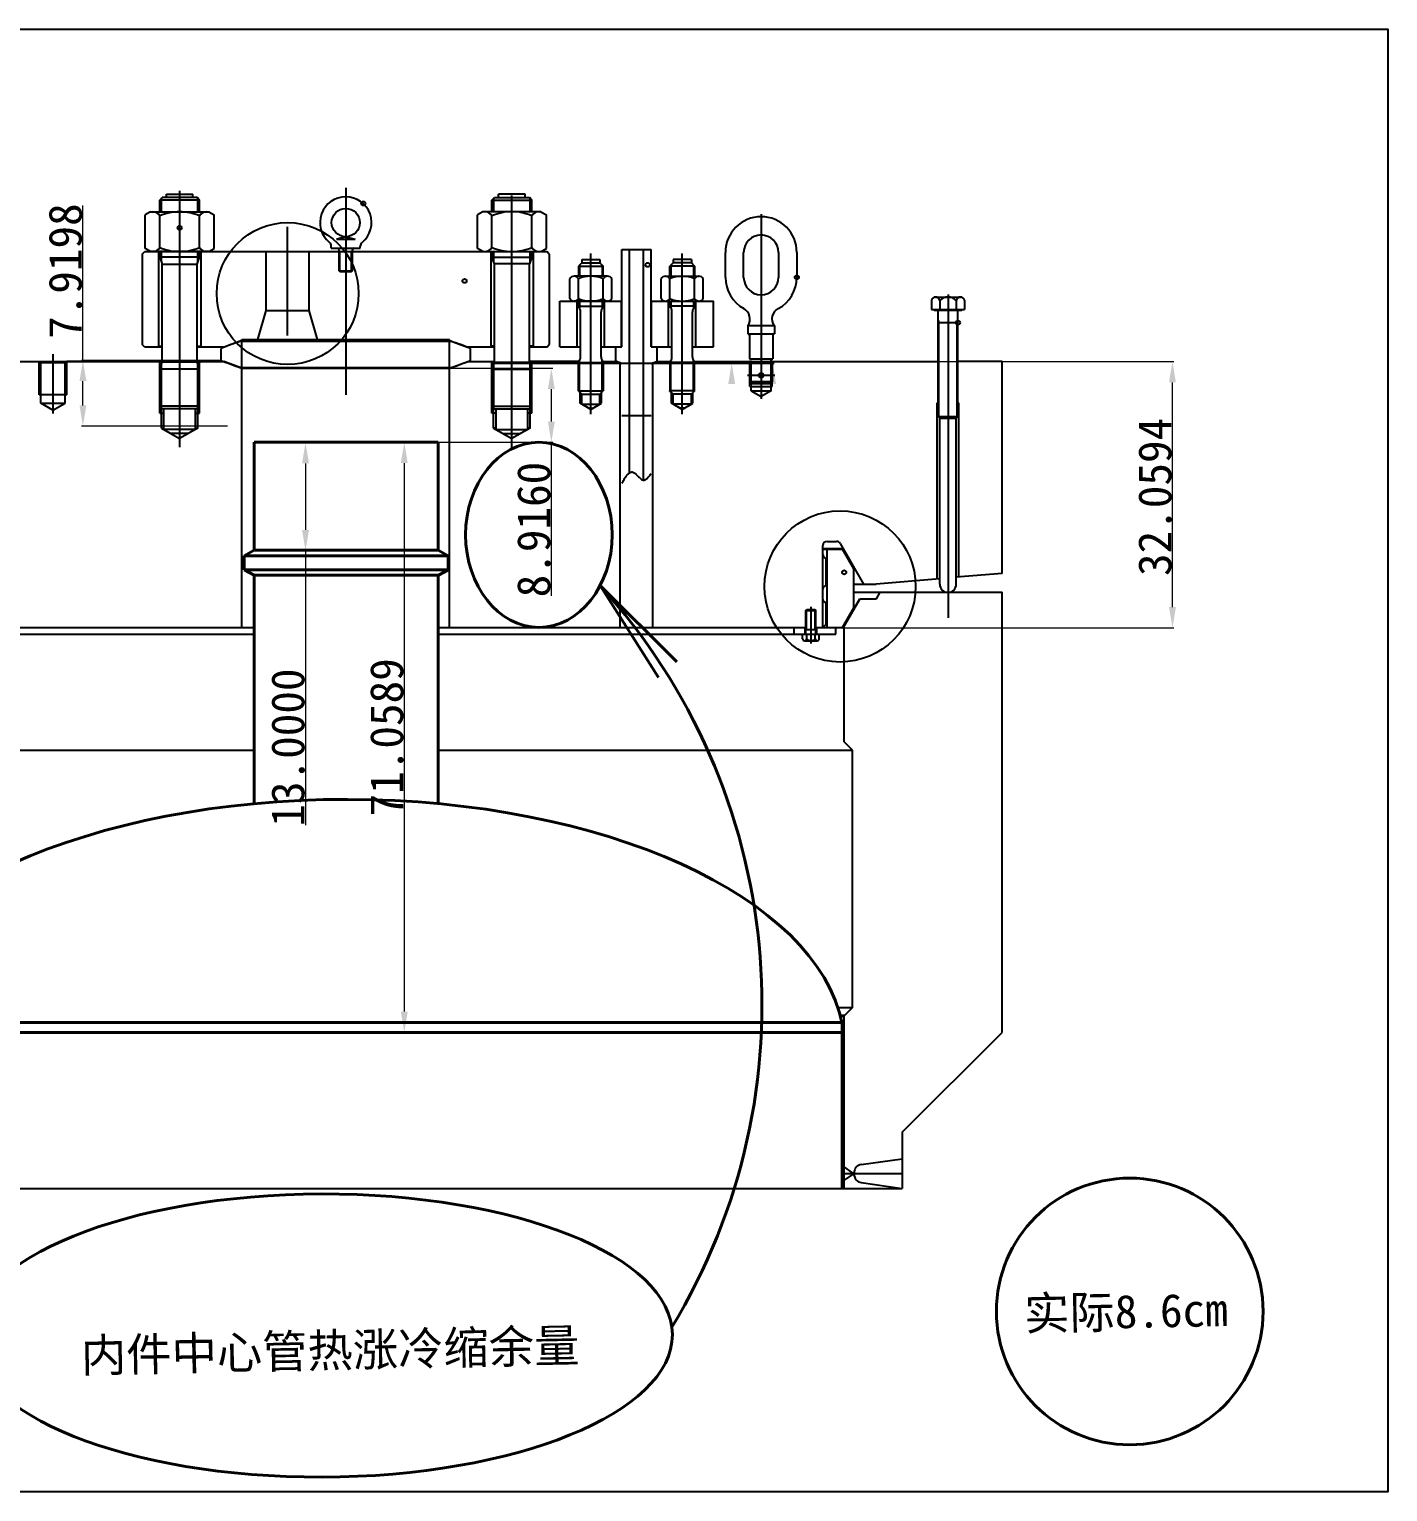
# Model space of a CAD drawing. Extents: x -2309 to 594, y 0 to 1373.
# Drawn here: x -2222.1 to -2058.5, y 1196.9 to 1373 of the extents above; entities that cross this region are included whole.
import ezdxf

# ---------------------------------------------------------------- set-up
doc = ezdxf.new("R2010")
doc.units = 0
doc.header["$MEASUREMENT"] = 0
doc.styles.add('DimStyle_Shape', font='SIMFANG.TTF', dxfattribs={"height": 4})
doc.dimstyles.get("Standard").update_dxf_attribs({"dimtxt": 5, "dimasz": 2.5, "dimexe": 0.18, "dimexo": 0.0625, "dimgap": 0.1, "dimtad": 1, "dimdec": 4, "dimzin": 2, "dimdsep": 46, "dimtxsty": 'DimStyle_Shape', "dimcen": 0.09, "dimadec": 0, "dimazin": 2, "dimtfac": 1, "dimtdec": 4, "dimtofl": 0, "dimtmove": 0, "dimatfit": 2, "dimfxl": 1, "dimtolj": 1, "dimtzin": 2, "dimlwd": 13, "dimarcsym": 0})

# ---------------------------------------------------------------- blocks, each defined once
blk = doc.blocks.new('*D241')
at = {"color": 0, "linetype": 'Continuous', "lineweight": 13}
for p, q in [((-2215.63, 1333.1), (-2215.63, 1351.75)), ((-2215.63, 1327.68), (-2215.63, 1330.6))]:
    blk.add_line(p, q, dxfattribs=at)
at = {"color": 0, "linetype": 'Continuous', "lineweight": 0}
for p, q in [((-2199.05, 1333.1), (-2215.81, 1333.1)), ((-2198.23, 1325.18), (-2215.81, 1325.18))]:
    blk.add_line(p, q, dxfattribs=at)
at = {"color": 0, "linetype": 'Continuous', "lineweight": 25}
for points in [[(-2216.04, 1330.6), (-2215.21, 1330.6), (-2215.63, 1333.1)], [(-2216.04, 1327.68), (-2215.21, 1327.68), (-2215.63, 1325.18)]]:
    blk.add_solid(points, dxfattribs=at)
at = {"layer": 'Defpoints', "color": 0, "linetype": 'Continuous', "lineweight": 25}
for p in [(-2198.98, 1333.1), (-2215.63, 1325.18), (-2198.17, 1325.18)]:
    blk.add_point(p, dxfattribs=at)
at = {"color": 0, "linetype": 'Continuous', "lineweight": 25, "insert": (-2217.73, 1343.85), "char_height": 4, "attachment_point": 5, "rotation": 90, "style": 'DimStyle_Shape'}
blk.add_mtext('\\A1;7.9198', dxfattribs=at)
blk = doc.blocks.new('*D277')
at = {"color": 0, "linetype": 'Continuous', "lineweight": 0}
for p, q in [((-2123.87, 1332.95), (-2084.28, 1332.95)), ((-2123.87, 1300.89), (-2084.28, 1300.89))]:
    blk.add_line(p, q, dxfattribs=at)
at = {"color": 0, "linetype": 'Continuous', "lineweight": 13}
blk.add_line((-2084.46, 1303.39), (-2084.46, 1330.45), dxfattribs=at)
at = {"color": 0, "linetype": 'Continuous', "lineweight": 25}
for points in [[(-2084.88, 1330.45), (-2084.05, 1330.45), (-2084.46, 1332.95)], [(-2084.88, 1303.39), (-2084.05, 1303.39), (-2084.46, 1300.89)]]:
    blk.add_solid(points, dxfattribs=at)
at = {"layer": 'Defpoints', "color": 0, "linetype": 'Continuous', "lineweight": 25}
for p in [(-2123.93, 1332.95), (-2084.46, 1332.95), (-2123.93, 1300.89)]:
    blk.add_point(p, dxfattribs=at)
at = {"color": 0, "linetype": 'Continuous', "lineweight": 25, "insert": (-2086.56, 1316.66), "char_height": 4, "attachment_point": 5, "rotation": 90, "style": 'DimStyle_Shape'}
blk.add_mtext('\\A1;32.0594', dxfattribs=at)
blk = doc.blocks.new('*D278')
at = {"color": 0, "linetype": 'Continuous', "lineweight": 0}
for p, q in [((-2194.63, 1323.19), (-2188.65, 1323.19)), ((-2194.63, 1310.19), (-2188.65, 1310.19))]:
    blk.add_line(p, q, dxfattribs=at)
at = {"color": 0, "linetype": 'Continuous', "lineweight": 13}
for p, q in [((-2188.83, 1320.69), (-2188.83, 1312.69)), ((-2188.83, 1310.19), (-2188.83, 1277.13))]:
    blk.add_line(p, q, dxfattribs=at)
at = {"color": 0, "linetype": 'Continuous', "lineweight": 40}
for points in [[(-2189.25, 1320.69), (-2188.41, 1320.69), (-2188.83, 1323.19)], [(-2189.25, 1312.69), (-2188.41, 1312.69), (-2188.83, 1310.19)]]:
    blk.add_solid(points, dxfattribs=at)
at = {"layer": 'Defpoints', "color": 0, "linetype": 'Continuous', "lineweight": 40}
for p in [(-2194.7, 1323.19), (-2188.83, 1323.19), (-2194.7, 1310.19)]:
    blk.add_point(p, dxfattribs=at)
at = {"color": 0, "linetype": 'Continuous', "lineweight": 40, "insert": (-2190.93, 1286.48), "char_height": 4, "attachment_point": 5, "rotation": 90, "style": 'DimStyle_Shape'}
blk.add_mtext('\\A1;13.0000', dxfattribs=at)
blk = doc.blocks.new('*D279')
at = {"color": 0, "linetype": 'Continuous', "lineweight": 0}
for p, q in [((-2172.91, 1323.24), (-2177.12, 1323.24)), ((-2172.91, 1252.18), (-2177.12, 1252.18))]:
    blk.add_line(p, q, dxfattribs=at)
at = {"color": 0, "linetype": 'Continuous', "lineweight": 13}
blk.add_line((-2176.94, 1320.74), (-2176.94, 1254.68), dxfattribs=at)
at = {"color": 0, "linetype": 'Continuous', "lineweight": 40}
for points in [[(-2177.36, 1320.74), (-2176.53, 1320.74), (-2176.94, 1323.24)], [(-2177.36, 1254.68), (-2176.53, 1254.68), (-2176.94, 1252.18)]]:
    blk.add_solid(points, dxfattribs=at)
at = {"layer": 'Defpoints', "color": 0, "linetype": 'Continuous', "lineweight": 40}
for p in [(-2172.84, 1323.24), (-2176.94, 1252.18), (-2172.84, 1252.18)]:
    blk.add_point(p, dxfattribs=at)
at = {"color": 0, "linetype": 'Continuous', "lineweight": 40, "insert": (-2179.04, 1287.71), "char_height": 4, "attachment_point": 5, "rotation": 90, "style": 'DimStyle_Shape'}
blk.add_mtext('\\A1;71.0589', dxfattribs=at)
blk = doc.blocks.new('*D309')
at = {"color": 0, "linetype": 'Continuous', "lineweight": 0}
for p, q in [((-2171.42, 1332.15), (-2159.06, 1332.15)), ((-2172.78, 1323.24), (-2159.06, 1323.24))]:
    blk.add_line(p, q, dxfattribs=at)
at = {"color": 0, "linetype": 'Continuous', "lineweight": 13}
for p, q in [((-2159.24, 1329.65), (-2159.24, 1325.74)), ((-2159.24, 1323.24), (-2159.24, 1304.73))]:
    blk.add_line(p, q, dxfattribs=at)
at = {"color": 0, "linetype": 'Continuous', "lineweight": 40}
for points in [[(-2159.65, 1329.65), (-2158.82, 1329.65), (-2159.24, 1332.15)], [(-2159.65, 1325.74), (-2158.82, 1325.74), (-2159.24, 1323.24)]]:
    blk.add_solid(points, dxfattribs=at)
at = {"layer": 'Defpoints', "color": 0, "linetype": 'Continuous', "lineweight": 40}
for p in [(-2171.48, 1332.15), (-2172.84, 1323.24), (-2159.24, 1323.24)]:
    blk.add_point(p, dxfattribs=at)
at = {"color": 0, "linetype": 'Continuous', "lineweight": 40, "insert": (-2161.34, 1312.73), "char_height": 4, "attachment_point": 5, "rotation": 90, "style": 'DimStyle_Shape'}
blk.add_mtext('\\A1;8.9160', dxfattribs=at)

msp = doc.modelspace()

# ---------------------------------------------------------------- linework, layer by layer
at = {"color": 7, "linetype": 'Continuous', "lineweight": 25}
for p, q in [((-2206.38372, 1352.4041), (-2206.08374, 1352.70409)), ((-2206.16369, 1350.99876), (-2206.16369, 1352.62413)), ((-2201.88366, 1352.70409), (-2206.08374, 1352.70409)), ((-2205.58367, 1353.10411), (-2202.38372, 1353.10411)), ((-2205.58367, 1352.70409), (-2205.58367, 1353.10411)), ((-2203.98373, 1353.52434), (-2203.98373, 1322.64885)), ((-2202.38372, 1352.70409), (-2202.38372, 1353.10411)), ((-2201.58367, 1352.4041), (-2201.88366, 1352.70409)), ((-2201.80371, 1350.99876), (-2201.80371, 1352.62413)), ((-2183.9837, 1353.86906), (-2183.9837, 1328.96125)), ((-2166.38372, 1352.41142), (-2166.08374, 1352.71141)), ((-2166.16369, 1351.00609), (-2166.16369, 1352.63145)), ((-2166.08374, 1352.71141), (-2161.88366, 1352.71141)), ((-2162.38372, 1353.11143), (-2165.58367, 1353.11143)), ((-2165.58367, 1352.71141), (-2165.58367, 1353.11143)), ((-2163.98379, 1322.28392), (-2163.98379, 1352.95543)), ((-2162.38372, 1352.71141), (-2162.38372, 1353.11143)), ((-2161.58367, 1352.41142), (-2161.88366, 1352.71141)), ((-2161.80371, 1351.00609), (-2161.80371, 1352.63145)), ((-2207.4837, 1350.99876), (-2208.13369, 1350.62352)), ((-2207.4837, 1350.99876), (-2200.4837, 1350.99876)), ((-2206.38372, 1350.99876), (-2206.38372, 1352.4041)), ((-2201.58367, 1352.4041), (-2206.38372, 1352.4041)), ((-2201.58367, 1350.99876), (-2201.58367, 1352.4041)), ((-2200.4837, 1350.99876), (-2199.83367, 1350.62352)), ((-2167.4837, 1351.00609), (-2168.13372, 1350.63084)), ((-2160.4837, 1351.00609), (-2167.4837, 1351.00609)), ((-2166.38372, 1351.00609), (-2166.38372, 1352.41142)), ((-2166.38372, 1352.41142), (-2161.58367, 1352.41142)), ((-2161.58367, 1351.00609), (-2161.58367, 1352.41142)), ((-2160.4837, 1351.00609), (-2159.83371, 1350.63084)), ((-2208.13369, 1346.57402), (-2208.13369, 1350.62352)), ((-2206.38369, 1346.69816), (-2206.38369, 1350.49937)), ((-2201.58371, 1346.69816), (-2201.58371, 1350.49937)), ((-2199.83367, 1346.57402), (-2199.83367, 1350.62352)), ((-2190.98342, 1336.0988), (-2190.98342, 1349.19878)), ((-2168.13372, 1346.58134), (-2168.13372, 1350.63084)), ((-2166.38369, 1346.70549), (-2166.38369, 1350.5067)), ((-2161.58371, 1346.70549), (-2161.58371, 1350.5067)), ((-2159.83371, 1346.58134), (-2159.83371, 1350.63084)), ((-2133.98376, 1350.70317), (-2133.98376, 1328.47148)), ((-2183.98373, 1347.99876), (-2185.10336, 1347.69878)), ((-2185.10336, 1347.69878), (-2182.86407, 1347.69878)), ((-2183.9837, 1347.99876), (-2182.86407, 1347.69878)), ((-2208.4837, 1345.89879), (-2208.18371, 1346.19878)), ((-2208.4837, 1345.89879), (-2208.4837, 1334.99876)), ((-2208.18371, 1346.19878), (-2166.38345, 1346.19878)), ((-2207.4837, 1346.19878), (-2208.13369, 1346.57402)), ((-2200.4837, 1346.19878), (-2207.4837, 1346.19878)), ((-2206.53372, 1346.0988), (-2206.63372, 1346.19878)), ((-2206.53372, 1346.0988), (-2206.53372, 1334.79875)), ((-2206.53372, 1346.0988), (-2206.38342, 1346.0988)), ((-2206.38372, 1345.52843), (-2206.38372, 1346.19878)), ((-2201.58367, 1345.52843), (-2206.38372, 1345.52843)), ((-2206.38372, 1345.52843), (-2206.08374, 1344.70409)), ((-2206.16369, 1344.97887), (-2206.16369, 1346.19878)), ((-2201.88372, 1344.70409), (-2201.58367, 1345.52843)), ((-2201.80371, 1344.97887), (-2201.80371, 1346.19878)), ((-2201.58367, 1345.52843), (-2201.58367, 1346.19878)), ((-2201.58337, 1346.0988), (-2201.43371, 1346.0988)), ((-2201.43371, 1346.0988), (-2201.33371, 1346.19878)), ((-2201.43371, 1346.0988), (-2201.43371, 1334.79875)), ((-2200.4837, 1346.19878), (-2199.83367, 1346.57402)), ((-2193.58343, 1339.0988), (-2193.58343, 1346.19878)), ((-2188.38342, 1339.0988), (-2188.38342, 1346.19878)), ((-2185.7337, 1346.5988), (-2185.7337, 1346.84093)), ((-2185.7337, 1346.5988), (-2182.2337, 1346.5988)), ((-2184.78369, 1346.19878), (-2184.78369, 1346.39879)), ((-2184.78366, 1343.89879), (-2184.78369, 1346.19878)), ((-2184.68371, 1343.79881), (-2184.68371, 1346.19878)), ((-2183.28369, 1343.79881), (-2183.28369, 1346.19878)), ((-2183.18371, 1346.19878), (-2183.18371, 1346.39879)), ((-2183.18371, 1343.89879), (-2183.18371, 1346.19878)), ((-2182.2337, 1346.5988), (-2182.2337, 1346.84093)), ((-2167.4837, 1346.2061), (-2168.13372, 1346.58134)), ((-2167.4837, 1346.2061), (-2160.4837, 1346.2061)), ((-2166.53369, 1346.0988), (-2166.63369, 1346.19878)), ((-2166.53369, 1346.0988), (-2166.53369, 1334.79875)), ((-2166.38345, 1346.0988), (-2166.53369, 1346.0988)), ((-2166.38372, 1345.53575), (-2166.38372, 1346.2061)), ((-2166.38372, 1345.53575), (-2161.58367, 1345.53575)), ((-2166.08367, 1344.71141), (-2166.38372, 1345.53575)), ((-2166.16369, 1344.98619), (-2166.16369, 1346.2061)), ((-2161.58367, 1345.53575), (-2161.88366, 1344.71141)), ((-2161.80371, 1344.98619), (-2161.80371, 1346.2061)), ((-2161.58367, 1345.53575), (-2161.58367, 1346.2061)), ((-2161.5834, 1346.19878), (-2159.78369, 1346.19878)), ((-2161.43368, 1346.0988), (-2161.5834, 1346.0988)), ((-2161.43368, 1346.0988), (-2161.33367, 1346.19878)), ((-2161.43368, 1346.0988), (-2161.43368, 1334.79875)), ((-2160.4837, 1346.2061), (-2159.83371, 1346.58134)), ((-2159.4837, 1345.89879), (-2159.78369, 1346.19878)), ((-2159.4837, 1345.89879), (-2159.4837, 1334.99876)), ((-2154.48381, 1326.62199), (-2154.48381, 1345.96171)), ((-2150.73376, 1334.73698), (-2150.73376, 1346.45317)), ((-2150.73376, 1346.45317), (-2147.23376, 1346.45317)), ((-2149.83377, 1319.56517), (-2149.83377, 1346.45317)), ((-2148.13375, 1318.68931), (-2148.13375, 1346.45317)), ((-2147.23376, 1334.73698), (-2147.23376, 1346.45317)), ((-2143.48376, 1326.62205), (-2143.48376, 1345.96178)), ((-2138.28375, 1343.10319), (-2138.28375, 1346.10319)), ((-2136.08377, 1343.10319), (-2136.08377, 1346.10319)), ((-2131.88375, 1346.10319), (-2131.88375, 1343.10319)), ((-2129.68377, 1346.10319), (-2129.68377, 1343.10319)), ((-2206.08377, 1332.88011), (-2206.08377, 1344.72673)), ((-2206.08374, 1344.70409), (-2201.88372, 1344.70409)), ((-2201.88375, 1332.88005), (-2201.88375, 1344.72673)), ((-2184.78369, 1343.89879), (-2183.18371, 1343.89879)), ((-2184.68368, 1343.79881), (-2184.78366, 1343.89879)), ((-2184.68371, 1343.79881), (-2183.28369, 1343.79881)), ((-2183.28369, 1343.79881), (-2183.18371, 1343.89879)), ((-2166.08371, 1332.88005), (-2166.08371, 1344.73405)), ((-2161.88366, 1344.71141), (-2166.08367, 1344.71141)), ((-2161.88369, 1332.88011), (-2161.88369, 1344.73405)), ((-2155.58381, 1344.83763), (-2155.98384, 1344.43761)), ((-2155.98384, 1344.43761), (-2155.98384, 1343.23686)), ((-2155.98384, 1344.43761), (-2152.98384, 1344.43761)), ((-2155.83381, 1344.58763), (-2155.83381, 1343.23686)), ((-2155.58381, 1345.23765), (-2155.58381, 1344.83763)), ((-2155.58381, 1345.23765), (-2153.38386, 1345.23765)), ((-2155.58381, 1344.83763), (-2153.38386, 1344.83763)), ((-2153.38386, 1345.23765), (-2153.38386, 1344.83763)), ((-2153.38386, 1344.83763), (-2152.98384, 1344.43761)), ((-2153.13386, 1344.58763), (-2153.13386, 1343.23686)), ((-2152.98384, 1343.23686), (-2152.98384, 1344.43761)), ((-2144.58371, 1344.83769), (-2144.98373, 1344.43767)), ((-2144.98373, 1343.23692), (-2144.98373, 1344.43767)), ((-2141.98373, 1344.43767), (-2144.98373, 1344.43767)), ((-2144.83371, 1344.58769), (-2144.83371, 1343.23692)), ((-2144.58371, 1345.23772), (-2144.58371, 1344.83769)), ((-2142.38375, 1345.23772), (-2144.58371, 1345.23772)), ((-2142.38375, 1344.83769), (-2144.58371, 1344.83769)), ((-2142.38375, 1345.23772), (-2142.38375, 1344.83769)), ((-2142.38375, 1344.83769), (-2141.98373, 1344.43767)), ((-2142.13375, 1344.58769), (-2142.13375, 1343.23692)), ((-2141.98373, 1344.43767), (-2141.98373, 1343.23692)), ((-2157.02632, 1340.53789), (-2157.02632, 1342.93602)), ((-2152.46253, 1343.23692), (-2156.50508, 1343.23692)), ((-2155.98384, 1340.53789), (-2155.98384, 1342.93602)), ((-2154.48384, 1339.93693), (-2154.48384, 1343.5222)), ((-2152.98384, 1340.53789), (-2152.98384, 1342.93602)), ((-2151.94129, 1340.53789), (-2151.94129, 1342.93602)), ((-2146.02627, 1340.53795), (-2146.02627, 1342.93608)), ((-2145.50503, 1343.23698), (-2141.46249, 1343.23698)), ((-2144.98373, 1340.53795), (-2144.98373, 1342.93608)), ((-2143.48373, 1339.937), (-2143.48373, 1343.52226)), ((-2141.98373, 1340.53795), (-2141.98373, 1342.93608)), ((-2140.94125, 1340.53795), (-2140.94125, 1342.93608)), ((-2113.48269, 1340.30107), (-2113.48269, 1339.23338)), ((-2112.98294, 1340.73338), (-2109.98452, 1340.73338)), ((-2112.48324, 1340.30107), (-2112.48324, 1339.23338)), ((-2111.48373, 1341.03337), (-2111.48373, 1302.09355)), ((-2110.48422, 1340.30107), (-2110.48422, 1339.23338)), ((-2109.48471, 1340.30107), (-2109.48471, 1339.23338)), ((-2194.58343, 1335.5988), (-2193.58343, 1339.0988)), ((-2193.58343, 1339.0988), (-2188.38339, 1339.0988)), ((-2187.38342, 1335.5988), (-2188.38342, 1339.0988)), ((-2158.23376, 1334.73698), (-2158.23376, 1340.23698)), ((-2158.23376, 1340.23698), (-2150.73376, 1340.23698)), ((-2152.46253, 1340.23692), (-2156.50508, 1340.23692)), ((-2156.1338, 1334.73692), (-2156.1338, 1340.23692)), ((-2155.98384, 1340.23698), (-2155.98384, 1339.63762)), ((-2155.98384, 1339.63762), (-2152.98384, 1339.63762)), ((-2155.83381, 1340.23698), (-2155.83381, 1339.42094)), ((-2155.7238, 1333.51024), (-2155.72383, 1338.96501)), ((-2153.24382, 1333.51024), (-2153.24385, 1338.96501)), ((-2153.13386, 1340.23698), (-2153.13386, 1339.42094)), ((-2152.98384, 1339.63762), (-2152.98384, 1340.23698)), ((-2152.83381, 1334.73692), (-2152.83381, 1340.23692)), ((-2150.78375, 1334.73698), (-2150.78375, 1340.23698)), ((-2147.23376, 1340.23698), (-2139.73376, 1340.23698)), ((-2147.18374, 1334.73698), (-2147.18374, 1340.23698)), ((-2145.50503, 1340.23698), (-2141.46249, 1340.23698)), ((-2145.13375, 1334.73698), (-2145.13375, 1340.23698)), ((-2144.98373, 1339.63768), (-2144.98373, 1340.23704)), ((-2141.98373, 1339.63768), (-2144.98373, 1339.63768)), ((-2144.83371, 1340.23704), (-2144.83371, 1339.421)), ((-2144.72375, 1333.5103), (-2144.72372, 1338.96507)), ((-2142.24377, 1333.5103), (-2142.24374, 1338.96507)), ((-2142.13375, 1340.23704), (-2142.13375, 1339.421)), ((-2141.98373, 1340.23704), (-2141.98373, 1339.63768)), ((-2141.83377, 1334.73698), (-2141.83377, 1340.23698)), ((-2139.73376, 1334.73698), (-2139.73376, 1340.23698)), ((-2113.48269, 1339.23338), (-2109.48471, 1339.23338)), ((-2113.16372, 1339.23338), (-2113.16372, 1339.15336)), ((-2113.16372, 1339.15336), (-2109.80374, 1339.15336)), ((-2112.68374, 1326.35338), (-2112.68374, 1339.15336)), ((-2110.28375, 1326.35338), (-2110.28375, 1339.15336)), ((-2109.80374, 1339.23338), (-2109.80374, 1339.15336)), ((-2135.58377, 1337.30321), (-2135.58377, 1336.30321)), ((-2135.58377, 1337.30321), (-2132.38375, 1337.30321)), ((-2132.38375, 1337.30321), (-2132.38375, 1336.30321)), ((-2112.68374, 1337.92338), (-2112.60372, 1337.65336)), ((-2112.68374, 1337.65336), (-2110.28372, 1337.65336)), ((-2112.60372, 1326.27336), (-2112.60372, 1337.65336)), ((-2110.28375, 1337.92338), (-2110.36376, 1337.65336)), ((-2110.36376, 1326.27336), (-2110.36376, 1337.65336)), ((-2110.28372, 1337.92338), (-2110.36373, 1337.65336)), ((-2208.18371, 1334.69878), (-2208.4837, 1334.99876)), ((-2196.4837, 1335.48131), (-2198.63351, 1334.69878)), ((-2196.62954, 1335.41716), (-2171.33811, 1335.41722)), ((-2196.4837, 1335.48131), (-2196.4837, 1335.5988)), ((-2196.4837, 1335.5988), (-2171.4837, 1335.5988)), ((-2196.4837, 1335.48131), (-2171.4837, 1335.48131)), ((-2196.4837, 1332.34227), (-2196.4837, 1335.29222)), ((-2171.4837, 1335.48131), (-2171.4837, 1335.5988)), ((-2171.4837, 1335.48131), (-2169.33389, 1334.69878)), ((-2171.4837, 1332.34227), (-2171.4837, 1335.29222)), ((-2159.78369, 1334.69878), (-2159.4837, 1334.99876)), ((-2135.58377, 1336.30321), (-2132.38375, 1336.30321)), ((-2135.38375, 1336.15318), (-2135.38375, 1333.30321)), ((-2132.58377, 1336.15318), (-2132.58377, 1333.30321)), ((-2219.23373, 1333.85319), (-2219.23373, 1326.6862)), ((-2206.08343, 1334.69878), (-2208.18371, 1334.69878)), ((-2206.53372, 1334.79875), (-2206.63372, 1334.69878)), ((-2206.53372, 1334.79875), (-2206.08343, 1334.79875)), ((-2201.88342, 1334.79875), (-2201.43371, 1334.79875)), ((-2198.63351, 1334.69878), (-2201.88342, 1334.69878)), ((-2201.43371, 1334.79875), (-2201.33371, 1334.69878)), ((-2198.9837, 1333.09801), (-2198.9837, 1334.53648)), ((-2166.0834, 1334.69878), (-2169.33389, 1334.69878)), ((-2168.9837, 1333.09801), (-2168.9837, 1334.53648)), ((-2166.53369, 1334.79875), (-2166.63369, 1334.69878)), ((-2166.0834, 1334.79875), (-2166.53369, 1334.79875)), ((-2161.43368, 1334.79875), (-2161.88339, 1334.79875)), ((-2159.78369, 1334.69878), (-2161.88339, 1334.69878)), ((-2161.43368, 1334.79875), (-2161.33367, 1334.69878)), ((-2158.23376, 1334.73698), (-2155.7238, 1334.73698)), ((-2153.24382, 1334.73698), (-2150.73376, 1334.73698)), ((-2151.48379, 1332.99675), (-2151.4837, 1334.73698)), ((-2151.48376, 1334.73698), (-2150.73376, 1334.73698)), ((-2147.23376, 1334.73698), (-2146.48376, 1334.73698)), ((-2147.23376, 1334.73698), (-2144.72372, 1334.73698)), ((-2146.48376, 1332.99675), (-2146.48376, 1334.73698)), ((-2142.24374, 1334.73698), (-2139.73376, 1334.73698)), ((-2135.38375, 1333.30321), (-2132.58377, 1333.30321)), ((-2240.4435, 1332.95317), (-2217.52395, 1332.95317)), ((-2220.68371, 1332.80315), (-2220.94351, 1332.95317)), ((-2220.88369, 1328.95317), (-2220.88357, 1332.91856)), ((-2220.68374, 1327.95317), (-2220.68371, 1332.80315)), ((-2217.78369, 1332.80333), (-2220.68371, 1332.80333)), ((-2217.78372, 1327.95317), (-2217.78369, 1332.80333)), ((-2217.78369, 1332.80333), (-2217.52395, 1332.95317)), ((-2217.58371, 1328.95317), (-2217.58337, 1332.91887)), ((-2206.08377, 1332.95317), (-2217.58364, 1332.95317)), ((-2217.58364, 1332.95317), (-2206.08377, 1332.95317)), ((-2206.18368, 1332.75316), (-2206.53009, 1332.95317)), ((-2206.38375, 1332.05577), (-2206.08377, 1332.88011)), ((-2206.38375, 1332.05577), (-2206.38366, 1332.86864)), ((-2201.58371, 1332.05577), (-2206.38375, 1332.05577)), ((-2206.38375, 1327.58006), (-2206.38375, 1332.05577)), ((-2206.18368, 1332.75316), (-2206.12997, 1332.75316)), ((-2206.18368, 1332.60557), (-2206.18368, 1332.75316)), ((-2206.16372, 1327.36003), (-2206.16372, 1332.66038)), ((-2201.88375, 1332.88011), (-2206.08377, 1332.88011)), ((-2201.88375, 1332.95317), (-2198.62614, 1332.95317)), ((-2201.58371, 1332.05577), (-2201.88375, 1332.88005)), ((-2201.83755, 1332.75316), (-2201.78366, 1332.75316)), ((-2201.80374, 1327.36003), (-2201.80374, 1332.66026)), ((-2201.78366, 1332.75316), (-2201.43725, 1332.95317)), ((-2201.78366, 1332.60509), (-2201.78366, 1332.75316)), ((-2201.58371, 1332.05577), (-2201.58367, 1332.86864)), ((-2201.58371, 1327.58006), (-2201.58371, 1332.05577)), ((-2196.48373, 1332.15306), (-2198.68174, 1332.95311)), ((-2171.33811, 1332.21727), (-2196.62927, 1332.21727)), ((-2196.48374, 1300.95317), (-2196.48373, 1332.15306)), ((-2196.48373, 1332.15306), (-2171.4837, 1332.15318)), ((-2171.48371, 1332.15312), (-2169.2857, 1332.95317)), ((-2171.4837, 1300.95317), (-2171.48371, 1332.15312)), ((-2169.34126, 1332.95317), (-2166.08371, 1332.95317)), ((-2166.1838, 1332.75316), (-2166.53021, 1332.95317)), ((-2166.38375, 1332.05577), (-2166.38378, 1332.86864)), ((-2166.38375, 1332.05577), (-2166.08371, 1332.88005)), ((-2166.38375, 1332.05577), (-2161.58371, 1332.05577)), ((-2166.38375, 1327.58006), (-2166.38375, 1332.05577)), ((-2166.1838, 1332.60509), (-2166.1838, 1332.75316)), ((-2166.12991, 1332.75316), (-2166.1838, 1332.75316)), ((-2166.16372, 1327.36003), (-2166.16372, 1332.66026)), ((-2166.08371, 1332.88011), (-2161.88369, 1332.88011)), ((-2166.06741, 1332.75316), (-2132.41799, 1332.75316)), ((-2166.06741, 1332.75316), (-2137.34576, 1332.75316)), ((-2155.93643, 1332.95317), (-2161.88369, 1332.95317)), ((-2161.58371, 1332.05577), (-2161.88369, 1332.88011)), ((-2161.78378, 1332.75316), (-2161.83749, 1332.75316)), ((-2161.80374, 1327.36003), (-2161.80374, 1332.66038)), ((-2161.78378, 1332.75316), (-2161.43737, 1332.95317)), ((-2161.78378, 1332.60557), (-2161.78378, 1332.75316)), ((-2161.58371, 1332.05577), (-2161.5838, 1332.86864)), ((-2161.58371, 1327.58006), (-2161.58371, 1332.05577)), ((-2155.98381, 1332.83763), (-2152.98381, 1332.83763)), ((-2155.98381, 1329.43767), (-2155.98381, 1332.83763)), ((-2155.83378, 1329.28764), (-2155.83378, 1333.0543)), ((-2153.13383, 1329.28764), (-2153.13383, 1333.0543)), ((-2153.02649, 1332.95317), (-2151.37648, 1332.95317)), ((-2152.98381, 1332.83763), (-2152.98381, 1329.43767)), ((-2150.93374, 1332.78941), (-2151.38375, 1332.95317)), ((-2150.93374, 1300.95317), (-2150.93374, 1332.78941)), ((-2147.03375, 1332.78941), (-2146.58383, 1332.95317)), ((-2147.03375, 1300.95317), (-2147.03375, 1332.78941)), ((-2146.58383, 1332.95317), (-2144.89332, 1332.95317)), ((-2144.93779, 1332.89201), (-2145.04362, 1332.95311)), ((-2144.98381, 1332.83763), (-2144.98378, 1332.91856)), ((-2144.98376, 1332.83769), (-2144.98376, 1329.43773)), ((-2141.98376, 1332.83769), (-2144.98376, 1332.83769)), ((-2144.83374, 1329.2877), (-2144.83374, 1333.05437)), ((-2142.13378, 1329.2877), (-2142.13378, 1333.05437)), ((-2142.0742, 1332.95317), (-2112.68374, 1332.95323)), ((-2142.02978, 1332.89207), (-2141.92395, 1332.95317)), ((-2141.98376, 1332.83769), (-2141.98379, 1332.91862)), ((-2141.98376, 1329.43773), (-2141.98376, 1332.83769)), ((-2135.33377, 1330.50322), (-2135.33377, 1332.95317)), ((-2135.19876, 1330.36821), (-2135.19876, 1332.95317)), ((-2132.76876, 1330.36821), (-2132.76876, 1332.95317)), ((-2132.76376, 1333.10185), (-2132.76376, 1333.15318)), ((-2132.63375, 1332.95317), (-2132.63375, 1330.50322)), ((-2104.98373, 1332.95317), (-2110.28375, 1332.95317)), ((-2104.98373, 1307.45317), (-2104.98373, 1332.95317)), ((-2135.63375, 1331.30321), (-2132.33377, 1331.30321)), ((-2132.63375, 1330.50322), (-2135.33377, 1330.50322)), ((-2135.33377, 1330.50322), (-2135.13375, 1330.30321)), ((-2135.33377, 1329.95317), (-2135.33377, 1330.50322)), ((-2135.33377, 1329.95317), (-2132.63372, 1329.95317)), ((-2135.19876, 1329.45317), (-2135.19876, 1330.36821)), ((-2135.13375, 1330.30321), (-2132.83377, 1330.30321)), ((-2132.63375, 1330.50322), (-2132.83377, 1330.30321)), ((-2132.76873, 1329.45317), (-2132.76873, 1330.36821)), ((-2132.63372, 1329.95317), (-2132.63372, 1330.50322)), ((-2217.58371, 1328.95317), (-2220.88369, 1328.95317)), ((-2219.23373, 1327.11595), (-2220.68374, 1327.95317)), ((-2220.68374, 1327.95317), (-2217.78372, 1327.95317)), ((-2219.23373, 1327.11595), (-2217.78372, 1327.95317)), ((-2217.98364, 1327.95317), (-2217.78372, 1327.95317)), ((-2155.58378, 1329.03764), (-2155.98381, 1329.43767)), ((-2155.98381, 1329.43767), (-2152.98381, 1329.43767)), ((-2155.78376, 1327.95311), (-2155.78378, 1329.23765)), ((-2154.48378, 1327.20256), (-2155.78376, 1327.95311)), ((-2155.58378, 1327.95311), (-2155.78376, 1327.95311)), ((-2155.58378, 1327.83763), (-2155.58378, 1329.03764)), ((-2155.58378, 1329.03764), (-2153.38383, 1329.03764)), ((-2154.48379, 1327.20256), (-2153.1838, 1327.95311)), ((-2153.38383, 1329.03764), (-2152.98381, 1329.43767)), ((-2153.38383, 1327.83763), (-2153.38383, 1329.03764)), ((-2153.18379, 1327.95311), (-2153.38383, 1327.95311)), ((-2153.18379, 1327.95311), (-2153.18377, 1329.23772)), ((-2144.98378, 1329.35307), (-2144.98381, 1329.43767)), ((-2144.89917, 1329.35313), (-2144.98379, 1329.35313)), ((-2144.98378, 1329.35307), (-2144.89921, 1329.35307)), ((-2144.58374, 1329.0377), (-2144.98376, 1329.43773)), ((-2141.98376, 1329.43773), (-2144.98376, 1329.43773)), ((-2144.78378, 1327.95317), (-2144.78379, 1329.23778)), ((-2144.78378, 1327.95317), (-2144.58374, 1327.95317)), ((-2143.48378, 1327.20262), (-2144.78376, 1327.95317)), ((-2144.58374, 1327.83769), (-2144.58374, 1329.0377)), ((-2142.38378, 1329.0377), (-2144.58374, 1329.0377)), ((-2143.48379, 1327.20262), (-2142.1838, 1327.95317)), ((-2142.38378, 1329.0377), (-2141.98376, 1329.43773)), ((-2142.38378, 1327.83769), (-2142.38378, 1329.0377)), ((-2142.38378, 1327.95317), (-2142.1838, 1327.95317)), ((-2142.1838, 1327.95317), (-2142.18379, 1329.23772)), ((-2141.98379, 1329.35313), (-2142.06835, 1329.35313)), ((-2141.98379, 1329.35313), (-2141.98376, 1329.43773)), ((-2135.19876, 1329.45317), (-2133.98376, 1328.75169)), ((-2135.19876, 1329.45317), (-2132.76873, 1329.45317)), ((-2132.76873, 1329.45317), (-2133.98373, 1328.75169)), ((-2112.78372, 1327.95317), (-2112.68374, 1328.05315)), ((-2112.68374, 1327.95317), (-2112.78372, 1327.95317)), ((-2112.78372, 1306.78459), (-2112.78372, 1327.95317)), ((-2110.18371, 1327.95317), (-2110.28375, 1328.05321)), ((-2110.18371, 1327.95317), (-2110.28375, 1327.95317)), ((-2110.18371, 1307.00743), (-2110.18371, 1327.95317)), ((-2206.38366, 1326.75316), (-2206.38375, 1327.58006)), ((-2201.58371, 1327.58006), (-2206.38375, 1327.58006)), ((-2206.38375, 1327.58006), (-2206.08377, 1327.28007)), ((-2206.38366, 1326.75316), (-2205.88375, 1326.75316)), ((-2206.18368, 1324.95323), (-2206.18368, 1327.37999)), ((-2201.88369, 1327.28007), (-2206.08377, 1327.28007)), ((-2205.88375, 1324.78007), (-2205.88375, 1327.28007)), ((-2202.08371, 1324.78007), (-2202.08371, 1327.28007)), ((-2202.08371, 1326.75316), (-2201.58367, 1326.75316)), ((-2201.88369, 1327.28007), (-2201.58371, 1327.58006)), ((-2201.78366, 1324.95323), (-2201.78366, 1327.38011)), ((-2201.58367, 1326.75316), (-2201.58371, 1327.58006)), ((-2166.38378, 1326.75316), (-2166.38375, 1327.58006)), ((-2165.88375, 1326.75316), (-2166.38378, 1326.75316)), ((-2166.38375, 1327.58006), (-2161.58371, 1327.58006)), ((-2166.08377, 1327.28007), (-2166.38375, 1327.58006)), ((-2166.1838, 1324.95323), (-2166.1838, 1327.38011)), ((-2166.08377, 1327.28007), (-2161.88369, 1327.28007)), ((-2165.88375, 1324.78007), (-2165.88375, 1327.28007)), ((-2162.08371, 1324.78007), (-2162.08371, 1327.28007)), ((-2161.5838, 1326.75316), (-2162.08371, 1326.75316)), ((-2161.58371, 1327.58006), (-2161.88369, 1327.28007)), ((-2161.78378, 1324.95323), (-2161.78378, 1327.37999)), ((-2161.5838, 1326.75316), (-2161.58371, 1327.58006)), ((-2154.71775, 1327.33763), (-2155.58378, 1327.83763)), ((-2155.58378, 1327.83763), (-2153.38383, 1327.83763)), ((-2154.71775, 1327.33763), (-2154.24986, 1327.33763)), ((-2154.24986, 1327.33763), (-2153.38383, 1327.83763)), ((-2150.73376, 1326.45317), (-2147.23376, 1326.45317)), ((-2143.71771, 1327.33769), (-2144.58374, 1327.83769)), ((-2142.38378, 1327.83769), (-2144.58374, 1327.83769)), ((-2143.24981, 1327.33769), (-2143.71771, 1327.33769)), ((-2143.24981, 1327.33769), (-2142.38378, 1327.83769)), ((-2112.68222, 1326.35185), (-2110.28372, 1326.35185)), ((-2112.48373, 1326.15336), (-2112.68222, 1326.35185)), ((-2112.48373, 1326.15336), (-2110.48376, 1326.15336)), ((-2112.48373, 1306.1533), (-2112.48373, 1326.15336)), ((-2110.48376, 1326.15336), (-2110.28527, 1326.35185)), ((-2110.48376, 1306.1533), (-2110.48376, 1326.15336)), ((-2206.18368, 1324.95323), (-2203.98367, 1323.68303)), ((-2206.18368, 1324.95317), (-2205.88375, 1324.95317)), ((-2205.88375, 1324.78007), (-2205.01773, 1324.28007)), ((-2202.08371, 1324.78007), (-2205.88375, 1324.78007)), ((-2201.78366, 1324.95323), (-2203.98367, 1323.68303)), ((-2202.08371, 1324.78007), (-2202.94973, 1324.28007)), ((-2202.08371, 1324.95317), (-2201.78378, 1324.95317)), ((-2166.1838, 1324.95323), (-2163.98379, 1323.68303)), ((-2165.88375, 1324.95317), (-2166.18368, 1324.95317)), ((-2165.88375, 1324.78007), (-2165.01773, 1324.28007)), ((-2165.88375, 1324.78007), (-2162.08371, 1324.78007)), ((-2161.78378, 1324.95323), (-2163.98379, 1323.68303)), ((-2162.08371, 1324.78007), (-2162.94973, 1324.28007)), ((-2161.78378, 1324.95317), (-2162.08371, 1324.95317)), ((-2202.94973, 1324.28007), (-2205.01773, 1324.28007)), ((-2165.01773, 1324.28007), (-2162.94973, 1324.28007)), ((-2126.53375, 1309.70323), (-2126.53375, 1310.80321)), ((-2124.10392, 1310.40318), (-2126.53375, 1310.40318)), ((-2126.53375, 1310.35319), (-2124.19049, 1310.35319)), ((-2126.03375, 1311.30321), (-2124.91223, 1311.30321)), ((-2126.03375, 1300.95317), (-2126.03375, 1310.35319)), ((-2124.47921, 1311.05321), (-2121.65017, 1306.15318)), ((-2124.19049, 1310.35319), (-2124.10392, 1310.40318)), ((-2122.83374, 1308.00322), (-2124.19049, 1310.35319)), ((-2126.53375, 1305.55321), (-2126.53375, 1309.60527)), ((-2126.13375, 1309.30321), (-2126.13375, 1309.30321)), ((-2126.13375, 1305.95323), (-2126.13375, 1309.30321)), ((-2122.83374, 1308.00322), (-2122.74713, 1308.05321)), ((-2122.83374, 1303.30315), (-2122.83374, 1308.00322)), ((-2122.11206, 1306.95317), (-2122.11206, 1306.95317)), ((-2112.48373, 1306.81035), (-2120.15017, 1306.15318)), ((-2104.98373, 1307.45317), (-2110.48376, 1306.98173)), ((-2126.53375, 1304.35319), (-2126.53375, 1305.55321)), ((-2122.83374, 1306.15318), (-2120.15017, 1306.15318)), ((-2122.8337, 1305.17823), (-2104.9837, 1305.17823)), ((-2120.11203, 1304.37824), (-2119.65014, 1305.17823)), ((-2120.11203, 1304.37824), (-2119.65014, 1305.17823)), ((-2104.9837, 1252.17823), (-2104.9837, 1305.17823)), ((-2127.98413, 1303.40623), (-2127.98413, 1298.99827)), ((-2126.53375, 1300.95317), (-2126.53375, 1304.35319)), ((-2126.13375, 1301.35319), (-2126.13375, 1303.95317)), ((-2124.19049, 1300.95317), (-2122.83374, 1303.30315)), ((-2124.10395, 1300.90324), (-2122.11206, 1304.35332)), ((-2123.9837, 1301.1364), (-2122.11203, 1304.37824)), ((-2122.83374, 1303.30315), (-2122.74719, 1303.25322)), ((-2122.11203, 1304.37824), (-2120.11203, 1304.37824)), ((-2122.11203, 1304.37824), (-2120.11203, 1304.37824)), ((-2128.58416, 1302.99321), (-2128.48419, 1303.09318)), ((-2128.58416, 1302.99321), (-2127.38415, 1302.99321)), ((-2128.58416, 1300.21318), (-2128.58416, 1302.99321)), ((-2128.50415, 1300.67821), (-2128.50415, 1303.09318)), ((-2128.48419, 1303.09318), (-2127.48419, 1303.09318)), ((-2127.48419, 1303.09318), (-2127.38415, 1302.99321)), ((-2127.46417, 1300.67821), (-2127.46417, 1303.09318)), ((-2127.38415, 1300.21318), (-2127.38415, 1302.99321)), ((-2242.98333, 1300.15318), (-2195.00606, 1300.15318)), ((-2239.38329, 1300.95317), (-2195.00606, 1300.95317)), ((-2172.84482, 1300.95317), (-2147.23376, 1300.95317)), ((-2172.84482, 1300.15318), (-2147.23376, 1300.15318)), ((-2147.23376, 1300.95317), (-2128.58416, 1300.95317)), ((-2147.23376, 1300.15318), (-2124.98413, 1300.15318)), ((-2129.98413, 1300.15318), (-2129.98413, 1300.95317)), ((-2126.98266, 1300.09318), (-2128.98565, 1300.09318)), ((-2128.98565, 1299.55974), (-2128.98565, 1300.09318)), ((-2128.81414, 1300.09318), (-2128.81414, 1300.15318)), ((-2128.68414, 1300.15318), (-2128.68414, 1300.95317)), ((-2128.58416, 1300.67821), (-2127.38415, 1300.67821)), ((-2128.48492, 1299.55974), (-2128.48492, 1300.09318)), ((-2127.48339, 1299.55974), (-2127.48339, 1300.09318)), ((-2127.38415, 1300.95317), (-2124.19049, 1300.95317)), ((-2127.28414, 1300.15318), (-2127.28414, 1300.95317)), ((-2127.15417, 1300.09318), (-2127.15417, 1300.15318)), ((-2126.98266, 1299.55974), (-2126.98266, 1300.09318)), ((-2126.53375, 1300.95317), (-2126.13375, 1301.35319)), ((-2124.98413, 1300.15318), (-2124.98413, 1300.95317)), ((-2124.10397, 1300.90324), (-2124.98413, 1300.90324)), ((-2124.19049, 1300.95317), (-2124.10397, 1300.90324)), ((-2123.9837, 1287.17823), (-2123.9837, 1301.13642)), ((-2128.73529, 1299.34318), (-2127.23303, 1299.34318)), ((-2244.98371, 1286.17823), (-2195.06432, 1286.17823)), ((-2172.90308, 1286.17823), (-2122.9837, 1286.17823)), ((-2122.9837, 1286.17823), (-2123.9837, 1287.17823)), ((-2122.9837, 1255.17823), (-2122.9837, 1286.17823)), ((-2124.74485, 1255.17823), (-2122.9837, 1255.17823)), ((-2122.9837, 1255.17823), (-2123.9837, 1254.17823)), ((-2123.9837, 1233.3938), (-2123.9837, 1254.17823)), ((-2116.9837, 1240.17823), (-2104.9837, 1252.17823)), ((-2116.9837, 1240.17823), (-2116.9837, 1233.3938)), ((-2121.92288, 1236.2685), (-2116.9837, 1236.96265)), ((-2122.9837, 1235.2782), (-2123.9837, 1235.9784)), ((-2123.9837, 1235.17823), (-2116.9837, 1235.17823)), ((-2122.9837, 1235.07825), (-2123.9837, 1234.37805)), ((-2122.9837, 1235.2782), (-2122.78369, 1235.2782)), ((-2122.9837, 1235.07825), (-2122.78369, 1235.07825)), ((-2250.98369, 1233.3938), (-2116.9837, 1233.3938)), ((-2121.92288, 1234.08795), (-2116.9837, 1233.3938))]:
    msp.add_line(p, q, dxfattribs=at)
at = {"color": 6, "linetype": 'Continuous', "lineweight": 40}
for p, q in [((-2195.00606, 1323.23712), (-2172.84481, 1323.23712)), ((-2195.00606, 1310.23712), (-2195.00606, 1323.23712)), ((-2172.84482, 1310.23712), (-2172.84481, 1323.23712)), ((-2196.23215, 1309.5794), (-2196.23215, 1307.88354)), ((-2195.00606, 1310.23712), (-2196.21307, 1309.5794)), ((-2196.21307, 1309.5794), (-2171.63781, 1309.5794)), ((-2195.00606, 1310.23712), (-2172.84482, 1310.23712)), ((-2172.84482, 1310.23712), (-2171.63781, 1309.5794)), ((-2171.63781, 1309.5794), (-2171.63781, 1307.88354)), ((-2171.63781, 1307.88354), (-2196.21307, 1307.88354)), ((-2196.21307, 1307.88354), (-2195.00606, 1307.23712)), ((-2195.00606, 1307.23712), (-2172.84482, 1307.23712)), ((-2195.00606, 1279.7211), (-2195.00606, 1307.23712)), ((-2172.84482, 1279.7211), (-2172.84482, 1307.23712)), ((-2172.83388, 1307.23712), (-2171.62688, 1307.88354)), ((-2123.9837, 1254.17823), (-2124.44543, 1254.17823)), ((-2243.59565, 1253.37823), (-2124.25523, 1253.37823)), ((-2124.22619, 1253.23712), (-2124.22619, 1233.3938)), ((-2243.98371, 1252.17823), (-2124.22619, 1252.17823))]:
    msp.add_line(p, q, dxfattribs=at)
at = {"color": 2, "linetype": 'Continuous', "lineweight": 40}
for q in [(-2146.34226, 1294.9108), (-2144.11136, 1296.80871)]:
    msp.add_line((-2153.36325, 1305.97767), q, dxfattribs=at)
at = {"color": 7, "linetype": 'Continuous', "lineweight": 25}
msp.add_lwpolyline([(-2309.07608, 1372.97769), (-2058.54569, 1372.97769), (-2058.54569, 1196.86219), (-2309.07608, 1196.86219)], close=True, dxfattribs=at)
msp.add_lwpolyline([(-2150.73376, 1318.32213), (-2150.67051, 1318.43303), (-2150.60759, 1318.54271), (-2150.54454, 1318.65105), (-2150.48141, 1318.75743), (-2150.41806, 1318.86107), (-2150.35455, 1318.96147), (-2150.29077, 1319.05784), (-2150.2267, 1319.14958), (-2150.16229, 1319.23607), (-2150.09751, 1319.31639), (-2150.03225, 1319.3903), (-2149.96658, 1319.45683), (-2149.90039, 1319.51536), (-2149.83366, 1319.56523), (-2149.76628, 1319.60588), (-2149.69833, 1319.63652), (-2149.62965, 1319.65654), (-2149.56028, 1319.66521), (-2149.49012, 1319.66197), (-2149.41917, 1319.6461), (-2149.41281, 1319.64409), (-2149.41281, 1319.64409), (-2149.34095, 1319.61412), (-2149.26829, 1319.57249), (-2149.19497, 1319.52092), (-2149.12104, 1319.46098), (-2149.04663, 1319.39445), (-2148.97178, 1319.32292), (-2148.89662, 1319.24815), (-2148.82119, 1319.17186), (-2148.74562, 1319.0955), (-2148.66996, 1319.02104), (-2148.59431, 1318.95), (-2148.51878, 1318.88414), (-2148.44343, 1318.825), (-2148.36836, 1318.7744), (-2148.29362, 1318.73399), (-2148.21936, 1318.70543), (-2148.14564, 1318.69035), (-2148.13375, 1318.68931), (-2148.13375, 1318.68931), (-2148.06073, 1318.69163), (-2147.98829, 1318.70817), (-2147.91641, 1318.73778), (-2147.84498, 1318.77922), (-2147.774, 1318.83128), (-2147.70344, 1318.89274), (-2147.63319, 1318.96239), (-2147.56324, 1319.03905), (-2147.4935, 1319.1215), (-2147.42399, 1319.20842), (-2147.35458, 1319.29869), (-2147.28529, 1319.3911), (-2147.23376, 1319.46049)], dxfattribs=at)
for centre, radius in [((-2183.9837, 1349.69878), 1.7), ((-2181.87411, 1351.9929), 0.25), ((-2203.98373, 1349.06602), 0.25), ((-2190.98342, 1341.14879), 8.54358), ((-2147.6334, 1344.60319), 0.25), ((-2169.68374, 1342.67143), 0.25), ((-2129.68377, 1343.10319), 0.25), ((-2110.28372, 1337.65336), 0.25), ((-2133.98376, 1331.30321), 0.3), ((-2124.47921, 1305.87816), 9.10045), ((-2123.98373, 1307.57921), 0.25)]:
    msp.add_circle(centre, radius, dxfattribs=at)
at = {"color": 6, "linetype": 'Continuous', "lineweight": 40}
msp.add_circle((-2089.60541, 1218.57617), 16.04976, dxfattribs=at)
at = {"color": 7, "linetype": 'Continuous', "lineweight": 25}
for centre, radius, start, end in [((-2183.9837, 1349.69878), 3.1, 309.4306099, 230.5693901), ((-2207.24868, 1349.99998), 0.99883, 29.9993693, 90), ((-2203.9837, 1344.98204), 6.01671, 90, 113.5086352), ((-2203.9837, 1344.98204), 6.01671, 66.4913648, 90), ((-2200.71871, 1349.99998), 0.99883, 90, 150.0006307), ((-2167.24868, 1350.00731), 0.99883, 29.9993693, 90), ((-2163.9837, 1344.98936), 6.01671, 90, 113.5086352), ((-2163.9837, 1344.98936), 6.01671, 66.4913648, 90), ((-2160.71871, 1350.00731), 0.99883, 90, 150.0006307), ((-2133.98376, 1346.10319), 4.3, 0, 180), ((-2186.33371, 1346.84093), 0.6, 0, 50.570547), ((-2181.63369, 1346.84093), 0.6, 129.429453, 180), ((-2133.98376, 1346.10319), 2.1, 0, 180), ((-2207.24868, 1347.19768), 0.99883, 270, 329.9945667), ((-2203.9837, 1352.2155), 6.01671, 246.4913648, 270), ((-2203.9837, 1352.2155), 6.01671, 270, 293.5086352), ((-2200.71871, 1347.19768), 0.99883, 210.0054333, 270), ((-2184.9837, 1346.39879), 0.2, 0, 90), ((-2182.9837, 1346.39879), 0.2, 90, 180), ((-2167.24868, 1347.205), 0.99883, 270, 329.9945667), ((-2163.9837, 1352.22282), 6.01671, 246.4913648, 270), ((-2163.9837, 1352.22282), 6.01671, 270, 293.5086352), ((-2160.71871, 1347.205), 0.99883, 210.0054333, 270), ((-2156.50508, 1342.63499), 0.6019, 30.0071885, 149.9928115), ((-2154.48384, 1339.34813), 3.88881, 67.3115147, 112.6884853), ((-2152.46253, 1342.63499), 0.6019, 30.0071885, 149.9957168), ((-2145.50503, 1342.63505), 0.6019, 30.0042832, 149.9928115), ((-2143.48373, 1339.34819), 3.88881, 67.3115147, 112.6884853), ((-2141.46249, 1342.63505), 0.6019, 30.0071885, 149.9928115), ((-2133.98376, 1343.10319), 4.3, 180, 241.2052397), ((-2133.98376, 1343.10319), 2.1, 180, 0), ((-2133.98376, 1343.10319), 4.3, 298.7947603, 0), ((-2156.50508, 1340.83885), 0.6019, 210.0021571, 329.9978429), ((-2154.48384, 1344.12572), 3.88881, 247.3111679, 292.6888321), ((-2152.46253, 1340.83885), 0.6019, 209.9992521, 329.9978429), ((-2145.50503, 1340.83891), 0.6019, 210.0021571, 330.0007479), ((-2143.48373, 1344.12578), 3.88881, 247.3111679, 292.6888321), ((-2141.46249, 1340.83891), 0.6019, 210.0021571, 329.9978429), ((-2112.98294, 1340.22832), 0.50501, 8.2838675, 171.7171302), ((-2111.48373, 1339.36174), 1.37163, 43.2221398, 136.7778602), ((-2109.98452, 1340.22832), 0.50501, 8.2818724, 171.7161325), ((-2156.72383, 1338.96501), 1, 0, 42.2689842), ((-2152.24385, 1338.96501), 1, 137.7310158, 180), ((-2145.72372, 1338.96507), 1, 0, 42.2689842), ((-2141.24374, 1338.96507), 1, 137.7310158, 180), ((-2136.7293, 1338.10795), 1.4, 324.9116956, 61.2058399), ((-2131.28375, 1338.10795), 1.4, 117.1356475, 216.1886619), ((-2183.9837, 1298.02623), 39.47147, 108.6858544, 112.3349903), ((-2196.6087, 1335.29222), 0.125, 0, 108.7091739), ((-2171.3587, 1335.29222), 0.125, 71.2908261, 180), ((-2183.9837, 1298.02623), 39.47147, 67.6650097, 71.3145307), ((-2135.53375, 1336.15318), 0.15, 0, 90), ((-2132.43377, 1336.15318), 0.15, 90, 180), ((-2156.7238, 1333.51024), 1, 317.7310158, 0), ((-2152.24382, 1333.51024), 1, 180, 222.2689842), ((-2145.72375, 1333.5103), 1, 317.7310158, 0), ((-2141.24377, 1333.5103), 1, 180, 222.2689842), ((-2135.35376, 1333.15318), 0.15, 0, 90), ((-2132.61376, 1333.15318), 0.15, 90, 180), ((-2183.9837, 1369.60826), 39.47147, 247.6650097, 251.3145516), ((-2196.6087, 1332.34227), 0.125, 251.2908261, 0), ((-2171.3587, 1332.34227), 0.125, 180, 288.7091739), ((-2183.9837, 1369.60826), 39.47147, 288.6854693, 292.3349903), ((-2148.98379, 1339.00279), 6.5056, 247.4006032, 254.3952926), ((-2148.98376, 1339.00279), 6.5056, 285.6047074, 292.5993968), ((-2135.35376, 1333.10185), 0.15, 277.6570302, 0), ((-2132.61376, 1333.10185), 0.15, 180, 262.3429698), ((-2126.03375, 1310.80321), 0.5, 90, 180), ((-2124.91223, 1310.80321), 0.5, 29.9999304, 90), ((-2126.13375, 1309.70323), 0.4, 180, 270), ((-2126.13375, 1305.55321), 0.4, 90, 180), ((-2111.48373, 1306.1533), 1, 180, 0), ((-2126.13375, 1304.35319), 0.4, 180, 270), ((-2128.64416, 1300.21318), 0.06, 270, 0), ((-2127.32415, 1300.21318), 0.06, 180, 270), ((-2128.73529, 1299.59617), 0.25303, 188.280618, 351.719382), ((-2127.98419, 1300.03038), 0.68719, 223.2257123, 316.7777728), ((-2127.23303, 1299.59617), 0.25303, 188.280618, 351.719382), ((-2121.78369, 1235.2782), 1, 98.000779, 180), ((-2121.78369, 1235.07825), 1, 180, 261.999221)]:
    msp.add_arc(centre, radius, start, end, dxfattribs=at)
at = {"color": 2, "linetype": 'Continuous', "lineweight": 40}
msp.add_arc((-2208.9273, 1255.53453), 75.04581, 328.8176444, 42.2343497, dxfattribs=at)
for centre, major_axis, ratio in [((-2160.73665, 1312.09513), (0, 11.14196), 0.791786678), ((-2186.88626, 1215.67126), (-42.22258, -0.11654), 0.403775841)]:
    msp.add_ellipse(centre, major_axis=major_axis, ratio=ratio, dxfattribs=at)
at = {"color": 6, "linetype": 'Continuous', "lineweight": 40}
msp.add_ellipse((-2183.92544, 1250.23712), major_axis=(-60, 0), ratio=0.499999975, start_param=3.241760075, end_param=6.178289681, dxfattribs=at)
at = {"color": 7, "linetype": 'Continuous', "lineweight": 25}
for points in [[(-2137.94243, 1330.25316), (-2137.10909, 1330.25316), (-2137.52576, 1332.75316)], [(-2133.01466, 1330.25316), (-2132.18133, 1330.25316), (-2132.59799, 1332.75316)]]:
    msp.add_solid(points, dxfattribs=at)

# ---------------------------------------------------------------- texts
at = {"color": 6, "linetype": 'Continuous', "lineweight": 40, "insert": (-2090.06307, 1218.35173), "char_height": 4, "attachment_point": 5, "rotation": 1.1945544, "style": 'DimStyle_Shape'}
msp.add_mtext('{\\fSimSun|b0|i0|c134|p54;实际8.6cm}', dxfattribs=at)
at = {"color": 7, "linetype": 'Continuous', "lineweight": 25, "insert": (-2185.8633, 1213.65821), "char_height": 4, "attachment_point": 5, "rotation": 1.1945544, "style": 'DimStyle_Shape'}
msp.add_mtext('{\\fSimSun|b0|i0|c134|p54;内件中心管热涨冷缩余量}', dxfattribs=at)

# ---------------------------------------------------------------- dimensions: what is measured, and where the dimension line sits
at = {"color": 7, "linetype": 'Continuous', "lineweight": 25}
for base, p1, p2, picture, middle in [((-2215.62739, 1325.17823), (-2198.9837, 1333.09801), (-2198.16757, 1325.17823), '*D241', (-2215.62739, 1343.84661)), ((-2084.46332, 1332.95321), (-2123.93364, 1300.89383), (-2123.93371, 1332.95321), '*D277', (-2084.46332, 1316.65536))]:
    dim = msp.add_linear_dim(base=base, p1=p1, p2=p2, angle=90, dimstyle='Standard', override={"dimdsep": 0, "dimlwe": 0}, dxfattribs=at)
    dim.commit()
    dim.dimension.update_dxf_attribs({"geometry": picture, "text_midpoint": middle, "dimtype": 160})
at = {"color": 2, "linetype": 'Continuous', "lineweight": 40}
dim = msp.add_linear_dim(base=(-2159.23794, 1323.23709), p1=(-2171.48371, 1332.15312), p2=(-2172.84481, 1323.23709), angle=90, dimstyle='Standard', override={"dimdsep": 0, "dimlwe": 0}, dxfattribs=at)
dim.commit()
dim.dimension.update_dxf_attribs({"geometry": '*D309', "text_midpoint": (-2161.33794, 1312.73439)})
at = {"color": 6, "linetype": 'Continuous', "lineweight": 40}
for base, p1, p2, picture, middle in [((-2188.8308, 1323.19343), (-2194.69558, 1310.19343), (-2194.69558, 1323.19343), '*D278', (-2188.8308, 1286.47636)), ((-2176.94481, 1252.17823), (-2172.84481, 1323.23712), (-2172.84481, 1252.17823), '*D279', (-2176.94481, 1287.70767))]:
    dim = msp.add_linear_dim(base=base, p1=p1, p2=p2, angle=90, dimstyle='Standard', override={"dimdsep": 0, "dimlwe": 0}, dxfattribs=at)
    dim.commit()
    dim.dimension.update_dxf_attribs({"geometry": picture, "text_midpoint": middle, "dimtype": 160})

doc.saveas('drawing.dxf')
